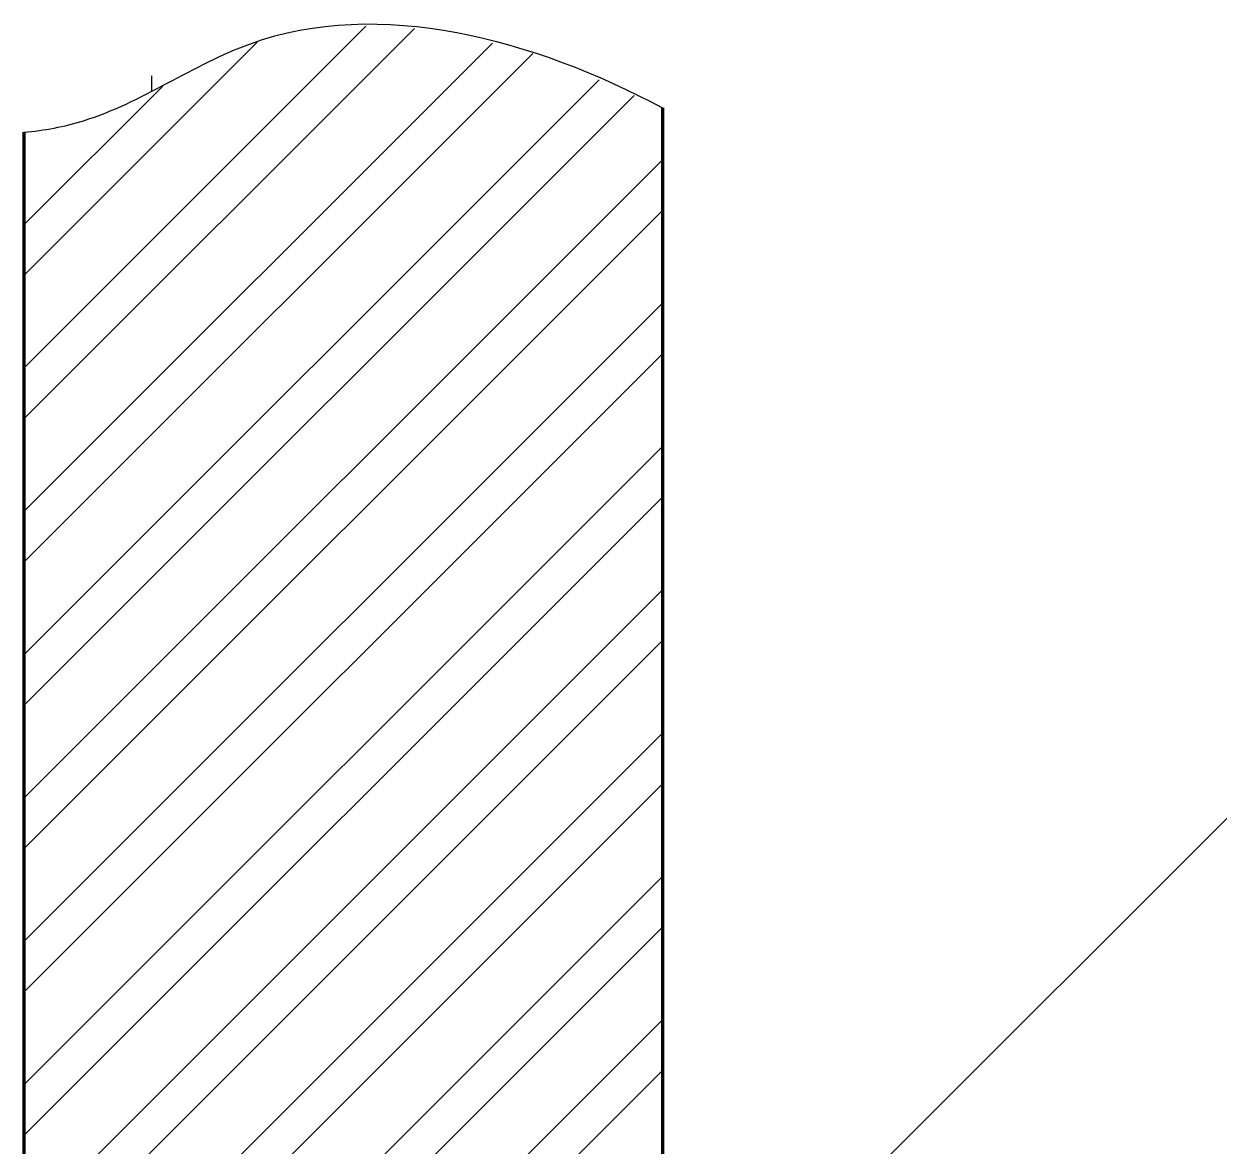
# Model space of a CAD drawing. Header units: millimetres. Extents: x -23892 to 57527, y -540 to 34444.
# Drawn here: x 21211 to 21953, y 29838 to 30535 of the extents above; entities that cross this region are included whole.
import ezdxf

# ---------------------------------------------------------------- set-up
doc = ezdxf.new("R2010")
doc.units = ezdxf.units.MM
for name, color, linetype, lineweight in [('CAXA0', 7, 'Continuous', 70), ('CAXA3', 7, 'Continuous', 25), ('CAXA4', 3, 'Continuous', 25)]:
    doc.layers.add(name, color=color, linetype=linetype, lineweight=lineweight)

msp = doc.modelspace()

# ---------------------------------------------------------------- linework, layer by layer
at = {"layer": 'CAXA0', "color": 0, "linetype": 'Continuous', "lineweight": 25}
for p, q in [((21211.2443, 30321.1629), (21423.6732, 30533.5918)), ((21211.2443, 30289.6827), (21453.746, 30532.1845)), ((21211.2443, 30378.7221), (21356.1694, 30523.6472)), ((21211.2443, 30232.1235), (21502.2207, 30523.0999)), ((21211.2443, 30200.6433), (21527.2706, 30516.6697)), ((21211.2443, 30143.0841), (21568.4872, 30500.3271)), ((21211.2443, 30410.2022), (21297.4969, 30496.4549)), ((21211.2443, 30111.604), (21590.2969, 30490.6566)), ((21211.2443, 30054.0448), (21607.8448, 30450.6453)), ((21211.2443, 30022.5646), (21607.8448, 30419.1652)), ((21211.2443, 29965.0054), (21607.8448, 30361.606)), ((21211.2443, 29933.5252), (21607.8448, 30330.1258)), ((21211.2443, 29875.966), (21607.8448, 30272.5666)), ((21211.2443, 29844.4859), (21607.8448, 30241.0864)), ((21211.2443, 29786.9267), (21607.8448, 30183.5272)), ((21211.2443, 29755.4465), (21607.8448, 30152.0471)), ((21211.2443, 29697.8873), (21607.8448, 30094.4879)), ((21211.2443, 29666.4071), (21607.8448, 30063.0077)), ((21211.2443, 29608.8479), (21607.8448, 30005.4485)), ((21211.2443, 29577.3678), (21607.8448, 29973.9683)), ((21211.2443, 29519.8086), (21607.8448, 29916.4091)), ((21211.2443, 29488.3284), (21607.8448, 29884.929))]:
    msp.add_line(p, q, dxfattribs=at)
at = {"layer": 'CAXA0', "linetype": 'Continuous', "lineweight": 70}
for p, q in [((21607.8448, 30482.8757), (21607.8448, 29691.1681)), ((21211.2443, 30467.7411), (21211.2443, 29373.8876))]:
    msp.add_line(p, q, dxfattribs=at)
at = {"layer": 'CAXA3', "color": 3, "linetype": 'Continuous', "lineweight": 25}
msp.add_line((21290.5644, 30502.6754), (21290.5644, 30493.1036), dxfattribs=at)
at = {"layer": 'CAXA3', "linetype": 'Continuous', "lineweight": 25}
msp.add_open_spline([(21211.2443, 30467.7411), (21223.8913, 30468.8563), (21273.5311, 30478.1406), (21389.0132, 30563.5091), (21528.3058, 30525.4336), (21607.8448, 30482.8757)], degree=3, knots=[0, 0, 0, 0, 0.97846519, 3.91560778, 10.53615657, 10.53615657, 10.53615657, 10.53615657], dxfattribs=at)
at = {"layer": 'CAXA4', "color": 3, "linetype": 'Continuous', "lineweight": 25}
msp.add_line((21607.8448, 29691.1681), (22148.1562, 30231.4794), dxfattribs=at)

doc.saveas('drawing.dxf')
